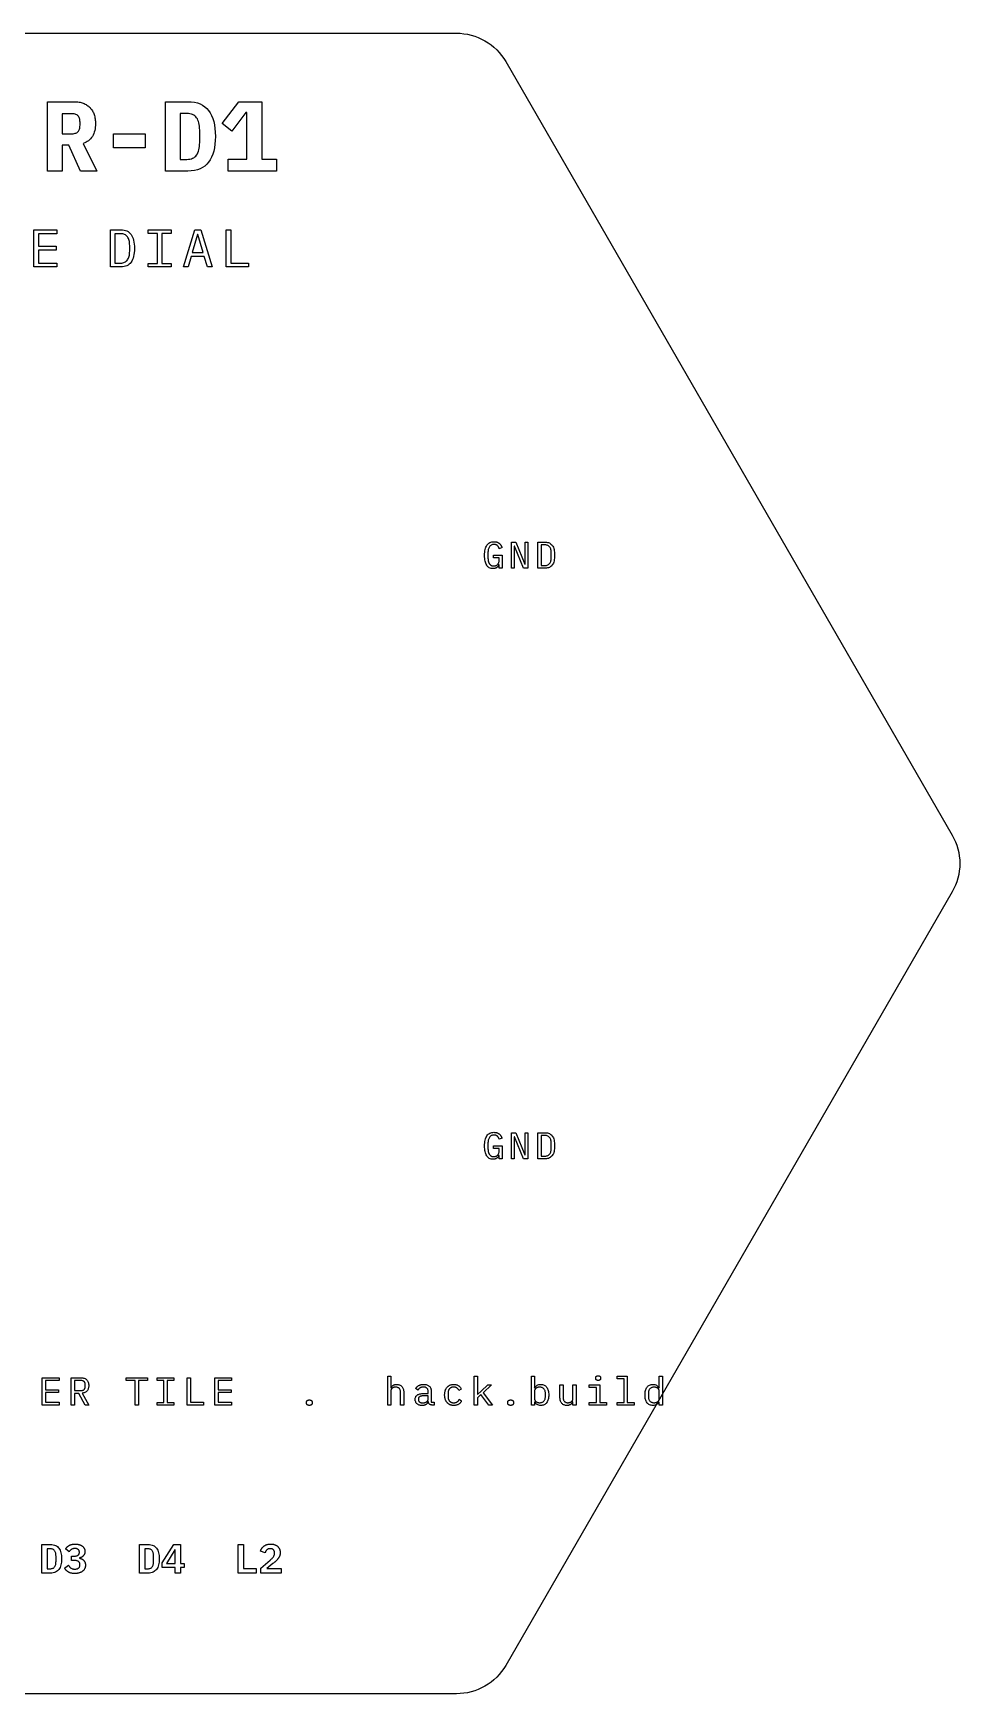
# Model space of a CAD drawing. Header units: metres. Extents: x 0 to 107, y 0 to 94.
# Drawn here: x 54.8 to 107, y 0 to 93.5 of the extents above; entities that cross this region are included whole.
import ezdxf

# ---------------------------------------------------------------- set-up
doc = ezdxf.new("R2010")
doc.units = ezdxf.units.M
doc.layers.add('ENGRAVE', color=7, linetype='Continuous')
doc.layers.add('OUTLINE', color=7, linetype='Continuous')

msp = doc.modelspace()

# ---------------------------------------------------------------- linework, layer by layer
at = {"layer": 'ENGRAVE'}
for points in [[(57.575, 89.608), (57.632, 89.587), (57.687, 89.564), (57.74, 89.539), (57.79, 89.512), (57.839, 89.482), (57.885, 89.449), (57.929, 89.415), (57.971, 89.378), (58.01, 89.338), (58.047, 89.297), (58.082, 89.253), (58.115, 89.207), (58.145, 89.159), (58.173, 89.109), (58.199, 89.057), (58.222, 89.003), (58.243, 88.946), (58.261, 88.888), (58.277, 88.828), (58.29, 88.766), (58.301, 88.703), (58.31, 88.637), (58.316, 88.57), (58.32, 88.501), (58.321, 88.431), (58.318, 88.329), (58.31, 88.231), (58.296, 88.137), (58.276, 88.046), (58.251, 87.959), (58.22, 87.876), (58.184, 87.796), (58.142, 87.72), (58.095, 87.649), (58.043, 87.584), (57.986, 87.526), (57.925, 87.473), (57.859, 87.428), (57.788, 87.388), (57.712, 87.355), (57.632, 87.328), (58.399, 85.765), (57.481, 85.765), (56.826, 87.216), (56.439, 87.216), (56.439, 85.765), (55.611, 85.765), (55.611, 89.674), (57.123, 89.674), (57.193, 89.673), (57.262, 89.669), (57.328, 89.662), (57.393, 89.652), (57.455, 89.64), (57.516, 89.625), (57.575, 89.608)], [(57.383, 88.042), (57.403, 88.082), (57.419, 88.126), (57.431, 88.174), (57.44, 88.227), (57.446, 88.285), (57.447, 88.347), (57.447, 88.515), (57.446, 88.577), (57.44, 88.635), (57.431, 88.688), (57.419, 88.736), (57.403, 88.78), (57.383, 88.819), (57.359, 88.854), (57.333, 88.885), (57.301, 88.911), (57.264, 88.934), (57.221, 88.953), (57.172, 88.969), (57.118, 88.981), (57.058, 88.99), (56.992, 88.995), (56.921, 88.997), (56.439, 88.997), (56.439, 87.865), (56.921, 87.865), (56.992, 87.867), (57.058, 87.872), (57.118, 87.881), (57.172, 87.893), (57.221, 87.909), (57.264, 87.928), (57.301, 87.951), (57.333, 87.977), (57.359, 88.008), (57.383, 88.042)], [(64.926, 88.73), (64.979, 88.556), (65.021, 88.367), (65.051, 88.165), (65.069, 87.949), (65.075, 87.72), (65.069, 87.49), (65.051, 87.274), (65.021, 87.072), (64.979, 86.884), (64.926, 86.71), (64.86, 86.549), (64.783, 86.402), (64.694, 86.269), (64.592, 86.151), (64.478, 86.049), (64.351, 85.962), (64.211, 85.891), (64.058, 85.836), (63.893, 85.797), (63.714, 85.773), (63.523, 85.765), (62.263, 85.765), (62.263, 89.674), (63.523, 89.674), (63.714, 89.666), (63.893, 89.643), (64.058, 89.603), (64.211, 89.548), (64.351, 89.477), (64.478, 89.391), (64.592, 89.288), (64.694, 89.17), (64.783, 89.037), (64.86, 88.891), (64.926, 88.73)], [(64.146, 86.962), (64.165, 87.053), (64.179, 87.151), (64.187, 87.256), (64.19, 87.367), (64.19, 88.078), (64.187, 88.188), (64.179, 88.292), (64.165, 88.388), (64.146, 88.479), (64.122, 88.562), (64.092, 88.639), (64.057, 88.709), (64.016, 88.773), (63.97, 88.829), (63.917, 88.878), (63.858, 88.919), (63.792, 88.953), (63.72, 88.98), (63.642, 88.998), (63.558, 89.01), (63.467, 89.013), (63.092, 89.013), (63.092, 86.426), (63.467, 86.426), (63.558, 86.43), (63.642, 86.441), (63.72, 86.46), (63.792, 86.486), (63.858, 86.52), (63.917, 86.562), (63.97, 86.611), (64.016, 86.667), (64.057, 86.731), (64.092, 86.801), (64.122, 86.878), (64.146, 86.962)], [(68.513, 85.765), (65.791, 85.765), (65.791, 86.443), (66.844, 86.443), (66.844, 89.064), (66.794, 89.064), (65.999, 88.022), (65.461, 88.442), (66.396, 89.674), (67.684, 89.674), (67.684, 86.443), (68.513, 86.443), (68.513, 85.765)], [(59.329, 87.871), (61.121, 87.871), (61.121, 87.076), (59.329, 87.076), (59.329, 87.871)], [(56.14, 80.365), (54.85, 80.365), (54.85, 82.459), (56.14, 82.459), (56.14, 82.24), (55.102, 82.24), (55.102, 81.535), (56.104, 81.535), (56.104, 81.316), (55.102, 81.316), (55.102, 80.584), (56.14, 80.584), (56.14, 80.365)], [(60.406, 82.047), (60.438, 81.962), (60.465, 81.868), (60.485, 81.766), (60.5, 81.656), (60.509, 81.538), (60.512, 81.412), (60.509, 81.287), (60.5, 81.169), (60.485, 81.059), (60.465, 80.957), (60.438, 80.863), (60.406, 80.777), (60.367, 80.699), (60.323, 80.629), (60.273, 80.567), (60.216, 80.514), (60.154, 80.468), (60.085, 80.431), (60.011, 80.402), (59.93, 80.382), (59.843, 80.369), (59.75, 80.365), (59.165, 80.365), (59.165, 82.459), (59.75, 82.459), (59.843, 82.455), (59.93, 82.443), (60.011, 82.422), (60.085, 82.393), (60.154, 82.356), (60.216, 82.311), (60.273, 82.257), (60.323, 82.195), (60.367, 82.125), (60.406, 82.047)], [(62.056, 80.566), (62.578, 80.566), (62.578, 80.365), (61.282, 80.365), (61.282, 80.566), (61.804, 80.566), (61.804, 82.258), (61.282, 82.258), (61.282, 82.459), (62.578, 82.459), (62.578, 82.258), (62.056, 82.258), (62.056, 80.566)], [(63.534, 80.365), (63.273, 80.365), (63.915, 82.459), (64.248, 82.459), (64.89, 80.365), (64.623, 80.365), (64.446, 80.962), (63.711, 80.962), (63.534, 80.365)], [(66.935, 80.365), (65.69, 80.365), (65.69, 82.459), (65.942, 82.459), (65.942, 80.584), (66.935, 80.584), (66.935, 80.365)], [(60.195, 80.909), (60.213, 80.968), (60.227, 81.032), (60.237, 81.1), (60.243, 81.173), (60.245, 81.25), (60.245, 81.574), (60.243, 81.652), (60.237, 81.724), (60.227, 81.793), (60.213, 81.856), (60.195, 81.916), (60.173, 81.97), (60.147, 82.021), (60.117, 82.066), (60.084, 82.107), (60.046, 82.142), (60.004, 82.172), (59.959, 82.197), (59.909, 82.216), (59.856, 82.229), (59.799, 82.238), (59.738, 82.24), (59.417, 82.24), (59.417, 80.584), (59.738, 80.584), (59.799, 80.587), (59.856, 80.595), (59.909, 80.609), (59.959, 80.628), (60.004, 80.652), (60.046, 80.682), (60.084, 80.718), (60.117, 80.758), (60.147, 80.804), (60.173, 80.854), (60.195, 80.909)], [(64.386, 81.181), (64.092, 82.192), (64.065, 82.192), (63.771, 81.181), (64.386, 81.181)], [(81.008, 63.521), (81.001, 63.511), (80.995, 63.502), (80.988, 63.492), (80.981, 63.483), (80.973, 63.474), (80.965, 63.465), (80.956, 63.457), (80.947, 63.449), (80.937, 63.441), (80.927, 63.434), (80.917, 63.427), (80.906, 63.42), (80.895, 63.414), (80.883, 63.408), (80.87, 63.402), (80.857, 63.397), (80.844, 63.392), (80.83, 63.387), (80.815, 63.383), (80.8, 63.38), (80.784, 63.378), (80.767, 63.376), (80.75, 63.374), (80.732, 63.373), (80.714, 63.373), (80.656, 63.376), (80.602, 63.385), (80.551, 63.4), (80.505, 63.421), (80.462, 63.448), (80.424, 63.482), (80.389, 63.521), (80.358, 63.566), (80.33, 63.617), (80.307, 63.673), (80.287, 63.735), (80.27, 63.801), (80.258, 63.873), (80.248, 63.95), (80.243, 64.033), (80.241, 64.12), (80.243, 64.212), (80.249, 64.298), (80.259, 64.378), (80.273, 64.453), (80.291, 64.522), (80.313, 64.585), (80.339, 64.642), (80.369, 64.694), (80.404, 64.74), (80.442, 64.779), (80.485, 64.813), (80.532, 64.84), (80.584, 64.862), (80.639, 64.877), (80.7, 64.886), (80.764, 64.889), (80.789, 64.889), (80.814, 64.887), (80.837, 64.885), (80.86, 64.882), (80.882, 64.878), (80.903, 64.874), (80.923, 64.868), (80.943, 64.862), (80.961, 64.855), (80.979, 64.847), (80.996, 64.839), (81.013, 64.83), (81.029, 64.82), (81.044, 64.81), (81.058, 64.8), (81.072, 64.788), (81.085, 64.777), (81.097, 64.764), (81.109, 64.752), (81.121, 64.739), (81.132, 64.726), (81.142, 64.712), (81.152, 64.699), (81.161, 64.684), (81.17, 64.67), (81.178, 64.655), (81.186, 64.641), (81.194, 64.626), (81.201, 64.612), (81.207, 64.597), (81.214, 64.582), (81.22, 64.568), (81.069, 64.498), (81.064, 64.51), (81.059, 64.522), (81.054, 64.534), (81.048, 64.545), (81.043, 64.557), (81.037, 64.568), (81.032, 64.579), (81.026, 64.59), (81.019, 64.6), (81.013, 64.611), (81.006, 64.621), (80.999, 64.63), (80.991, 64.64), (80.983, 64.648), (80.975, 64.657), (80.967, 64.665), (80.958, 64.673), (80.949, 64.681), (80.939, 64.688), (80.929, 64.695), (80.918, 64.701), (80.907, 64.707), (80.896, 64.712), (80.884, 64.717), (80.871, 64.721), (80.859, 64.725), (80.845, 64.728), (80.831, 64.731), (80.817, 64.733), (80.802, 64.735), (80.786, 64.735), (80.77, 64.736), (80.728, 64.734), (80.688, 64.727), (80.651, 64.717), (80.617, 64.703), (80.586, 64.684), (80.558, 64.661), (80.533, 64.634), (80.511, 64.603), (80.492, 64.569), (80.475, 64.532), (80.461, 64.492), (80.449, 64.449), (80.44, 64.404), (80.433, 64.355), (80.429, 64.304), (80.428, 64.251), (80.428, 64.024), (80.428, 63.996), (80.429, 63.969), (80.43, 63.943), (80.432, 63.918), (80.435, 63.893), (80.438, 63.868), (80.441, 63.844), (80.445, 63.821), (80.449, 63.799), (80.455, 63.777), (80.461, 63.756), (80.467, 63.736), (80.475, 63.716), (80.483, 63.698), (80.491, 63.68), (80.501, 63.663), (80.511, 63.646), (80.521, 63.631), (80.533, 63.617), (80.545, 63.603), (80.558, 63.591), (80.572, 63.579), (80.586, 63.568), (80.601, 63.559), (80.617, 63.55), (80.634, 63.543), (80.652, 63.536), (80.67, 63.531), (80.69, 63.527), (80.71, 63.524), (80.731, 63.523), (80.754, 63.522), (80.788, 63.523), (80.821, 63.527), (80.852, 63.534), (80.881, 63.543), (80.908, 63.556), (80.932, 63.57), (80.955, 63.588), (80.976, 63.608), (80.995, 63.63), (81.011, 63.654), (81.025, 63.68), (81.036, 63.707), (81.045, 63.735), (81.051, 63.766), (81.055, 63.797), (81.056, 63.831), (81.056, 63.982), (80.747, 63.982), (80.747, 64.123), (81.22, 64.123), (81.22, 63.398), (81.056, 63.398), (81.056, 63.593), (81.046, 63.593), (81.041, 63.583), (81.036, 63.572), (81.03, 63.562), (81.025, 63.552), (81.019, 63.542), (81.014, 63.532), (81.008, 63.521)], [(82.516, 64.864), (82.676, 64.864), (82.676, 63.398), (82.426, 63.398), (81.926, 64.633), (81.911, 64.633), (81.911, 63.398), (81.752, 63.398), (81.752, 64.864), (82.002, 64.864), (82.501, 63.629), (82.516, 63.629), (82.516, 64.864)], [(84.085, 64.63), (84.112, 64.576), (84.134, 64.515), (84.153, 64.45), (84.167, 64.378), (84.178, 64.301), (84.184, 64.219), (84.186, 64.131), (84.184, 64.043), (84.178, 63.96), (84.167, 63.884), (84.153, 63.812), (84.134, 63.747), (84.112, 63.686), (84.085, 63.632), (84.054, 63.583), (84.019, 63.54), (83.979, 63.502), (83.935, 63.47), (83.887, 63.444), (83.835, 63.424), (83.778, 63.41), (83.718, 63.401), (83.653, 63.398), (83.243, 63.398), (83.243, 64.864), (83.653, 64.864), (83.718, 64.861), (83.778, 64.852), (83.835, 64.838), (83.887, 64.818), (83.935, 64.792), (83.979, 64.76), (84.019, 64.722), (84.054, 64.679), (84.085, 64.63)], [(83.949, 63.74), (83.964, 63.779), (83.977, 63.82), (83.987, 63.865), (83.994, 63.913), (83.998, 63.963), (83.999, 64.018), (83.999, 64.244), (83.998, 64.298), (83.994, 64.349), (83.987, 64.397), (83.977, 64.442), (83.964, 64.483), (83.949, 64.522), (83.931, 64.557), (83.91, 64.589), (83.886, 64.617), (83.86, 64.642), (83.831, 64.663), (83.799, 64.68), (83.764, 64.693), (83.727, 64.703), (83.687, 64.709), (83.644, 64.711), (83.42, 64.711), (83.42, 63.551), (83.644, 63.551), (83.687, 63.553), (83.727, 63.559), (83.764, 63.568), (83.799, 63.582), (83.831, 63.599), (83.86, 63.62), (83.886, 63.645), (83.91, 63.673), (83.931, 63.705), (83.949, 63.74)], [(81.014, 30.266), (81.008, 30.256), (81.001, 30.246), (80.995, 30.236), (80.988, 30.227), (80.981, 30.217), (80.973, 30.209), (80.965, 30.2), (80.956, 30.192), (80.947, 30.183), (80.937, 30.176), (80.927, 30.168), (80.917, 30.161), (80.906, 30.155), (80.895, 30.148), (80.883, 30.142), (80.87, 30.137), (80.857, 30.131), (80.844, 30.126), (80.83, 30.122), (80.815, 30.118), (80.8, 30.115), (80.784, 30.112), (80.767, 30.11), (80.75, 30.109), (80.732, 30.108), (80.714, 30.107), (80.656, 30.111), (80.602, 30.12), (80.551, 30.135), (80.505, 30.156), (80.462, 30.183), (80.424, 30.216), (80.389, 30.255), (80.358, 30.301), (80.33, 30.352), (80.307, 30.408), (80.287, 30.469), (80.27, 30.536), (80.258, 30.608), (80.248, 30.685), (80.243, 30.767), (80.241, 30.855), (80.243, 30.947), (80.249, 31.033), (80.259, 31.113), (80.273, 31.187), (80.291, 31.256), (80.313, 31.319), (80.339, 31.377), (80.369, 31.428), (80.404, 31.474), (80.442, 31.514), (80.485, 31.547), (80.532, 31.575), (80.584, 31.596), (80.639, 31.611), (80.7, 31.621), (80.764, 31.624), (80.789, 31.623), (80.814, 31.622), (80.837, 31.62), (80.86, 31.617), (80.882, 31.613), (80.903, 31.608), (80.923, 31.603), (80.943, 31.596), (80.961, 31.589), (80.979, 31.582), (80.996, 31.573), (81.013, 31.564), (81.029, 31.555), (81.044, 31.545), (81.058, 31.534), (81.072, 31.523), (81.085, 31.511), (81.097, 31.499), (81.109, 31.487), (81.121, 31.474), (81.132, 31.461), (81.142, 31.447), (81.152, 31.433), (81.161, 31.419), (81.17, 31.404), (81.178, 31.39), (81.186, 31.375), (81.194, 31.361), (81.201, 31.346), (81.207, 31.332), (81.214, 31.317), (81.22, 31.302), (81.069, 31.233), (81.064, 31.245), (81.059, 31.257), (81.054, 31.269), (81.048, 31.28), (81.043, 31.291), (81.037, 31.303), (81.032, 31.314), (81.026, 31.324), (81.019, 31.335), (81.013, 31.345), (81.006, 31.355), (80.999, 31.365), (80.991, 31.374), (80.983, 31.383), (80.975, 31.392), (80.967, 31.4), (80.958, 31.408), (80.949, 31.415), (80.939, 31.423), (80.929, 31.429), (80.918, 31.435), (80.907, 31.441), (80.896, 31.447), (80.884, 31.451), (80.871, 31.456), (80.859, 31.46), (80.845, 31.463), (80.831, 31.466), (80.817, 31.468), (80.802, 31.469), (80.786, 31.47), (80.77, 31.47), (80.728, 31.468), (80.688, 31.462), (80.651, 31.452), (80.617, 31.437), (80.586, 31.419), (80.558, 31.396), (80.533, 31.369), (80.511, 31.338), (80.492, 31.304), (80.475, 31.266), (80.461, 31.226), (80.449, 31.184), (80.44, 31.138), (80.433, 31.09), (80.429, 31.039), (80.428, 30.985), (80.428, 30.758), (80.428, 30.731), (80.429, 30.704), (80.43, 30.678), (80.432, 30.652), (80.435, 30.627), (80.438, 30.603), (80.441, 30.579), (80.445, 30.556), (80.449, 30.533), (80.455, 30.512), (80.461, 30.491), (80.467, 30.471), (80.475, 30.451), (80.483, 30.432), (80.491, 30.414), (80.501, 30.397), (80.511, 30.381), (80.521, 30.366), (80.533, 30.351), (80.545, 30.338), (80.558, 30.325), (80.572, 30.314), (80.586, 30.303), (80.601, 30.293), (80.617, 30.285), (80.634, 30.277), (80.652, 30.271), (80.67, 30.266), (80.69, 30.262), (80.71, 30.259), (80.731, 30.257), (80.754, 30.257), (80.788, 30.258), (80.821, 30.262), (80.852, 30.269), (80.881, 30.278), (80.908, 30.29), (80.932, 30.305), (80.955, 30.323), (80.976, 30.343), (80.995, 30.365), (81.011, 30.389), (81.025, 30.414), (81.036, 30.441), (81.045, 30.47), (81.051, 30.5), (81.055, 30.532), (81.056, 30.565), (81.056, 30.716), (80.747, 30.716), (80.747, 30.857), (81.22, 30.857), (81.22, 30.133), (81.056, 30.133), (81.056, 30.328), (81.046, 30.328), (81.041, 30.318), (81.036, 30.307), (81.03, 30.297), (81.025, 30.287), (81.019, 30.276), (81.014, 30.266)], [(82.516, 31.598), (82.676, 31.598), (82.676, 30.133), (82.426, 30.133), (81.926, 31.367), (81.911, 31.367), (81.911, 30.133), (81.752, 30.133), (81.752, 31.598), (82.002, 31.598), (82.501, 30.364), (82.516, 30.364), (82.516, 31.598)], [(84.085, 31.365), (84.112, 31.31), (84.134, 31.25), (84.153, 31.184), (84.167, 31.113), (84.178, 31.036), (84.184, 30.954), (84.186, 30.866), (84.184, 30.778), (84.178, 30.695), (84.167, 30.618), (84.153, 30.547), (84.134, 30.481), (84.112, 30.421), (84.085, 30.366), (84.054, 30.317), (84.019, 30.274), (83.979, 30.237), (83.935, 30.205), (83.887, 30.179), (83.835, 30.159), (83.778, 30.144), (83.718, 30.136), (83.653, 30.133), (83.243, 30.133), (83.243, 31.598), (83.653, 31.598), (83.718, 31.596), (83.778, 31.587), (83.835, 31.572), (83.887, 31.552), (83.935, 31.526), (83.979, 31.495), (84.019, 31.457), (84.054, 31.414), (84.085, 31.365)], [(83.949, 30.475), (83.964, 30.513), (83.977, 30.555), (83.987, 30.599), (83.994, 30.647), (83.998, 30.698), (83.999, 30.752), (83.999, 30.979), (83.998, 31.033), (83.994, 31.084), (83.987, 31.132), (83.977, 31.176), (83.964, 31.218), (83.949, 31.256), (83.931, 31.291), (83.91, 31.323), (83.886, 31.352), (83.86, 31.377), (83.831, 31.398), (83.799, 31.415), (83.764, 31.428), (83.727, 31.438), (83.687, 31.443), (83.644, 31.445), (83.42, 31.445), (83.42, 30.286), (83.644, 30.286), (83.687, 30.288), (83.727, 30.294), (83.764, 30.303), (83.799, 30.316), (83.831, 30.334), (83.86, 30.354), (83.886, 30.379), (83.91, 30.408), (83.931, 30.44), (83.949, 30.475)], [(55.323, 17.801), (56.269, 17.801), (56.269, 17.64), (55.508, 17.64), (55.508, 17.123), (56.243, 17.123), (56.243, 16.963), (55.508, 16.963), (55.508, 16.426), (56.269, 16.426), (56.269, 16.265), (55.323, 16.265), (55.323, 17.801)], [(57.876, 17.62), (57.896, 17.584), (57.912, 17.545), (57.924, 17.503), (57.933, 17.457), (57.938, 17.41), (57.94, 17.359), (57.938, 17.313), (57.934, 17.27), (57.926, 17.229), (57.915, 17.19), (57.902, 17.154), (57.885, 17.12), (57.865, 17.089), (57.843, 17.06), (57.817, 17.033), (57.789, 17.009), (57.758, 16.989), (57.724, 16.971), (57.687, 16.956), (57.648, 16.944), (57.606, 16.936), (57.561, 16.93), (57.953, 16.265), (57.746, 16.265), (57.372, 16.921), (57.128, 16.921), (57.128, 16.265), (56.943, 16.265), (56.943, 17.801), (57.502, 17.801), (57.554, 17.799), (57.602, 17.794), (57.648, 17.785), (57.69, 17.772), (57.729, 17.755), (57.765, 17.735), (57.798, 17.712), (57.827, 17.684), (57.854, 17.654), (57.876, 17.62)], [(60.04, 17.64), (60.04, 17.801), (61.25, 17.801), (61.25, 17.64), (60.737, 17.64), (60.737, 16.265), (60.553, 16.265), (60.553, 17.64), (60.04, 17.64)], [(61.79, 16.265), (61.79, 16.413), (62.173, 16.413), (62.173, 17.654), (61.79, 17.654), (61.79, 17.801), (62.74, 17.801), (62.74, 17.654), (62.357, 17.654), (62.357, 16.413), (62.74, 16.413), (62.74, 16.265), (61.79, 16.265)], [(63.489, 16.265), (63.489, 17.801), (63.674, 17.801), (63.674, 16.426), (64.402, 16.426), (64.402, 16.265), (63.489, 16.265)], [(65.043, 17.801), (65.989, 17.801), (65.989, 17.64), (65.228, 17.64), (65.228, 17.123), (65.963, 17.123), (65.963, 16.963), (65.228, 16.963), (65.228, 16.426), (65.989, 16.426), (65.989, 16.265), (65.043, 16.265), (65.043, 17.801)], [(75.016, 17.306), (75.023, 17.315), (75.031, 17.324), (75.039, 17.332), (75.047, 17.34), (75.056, 17.348), (75.065, 17.356), (75.074, 17.363), (75.084, 17.37), (75.094, 17.377), (75.105, 17.383), (75.116, 17.389), (75.128, 17.395), (75.14, 17.4), (75.153, 17.405), (75.166, 17.409), (75.179, 17.413), (75.193, 17.417), (75.208, 17.42), (75.223, 17.423), (75.238, 17.424), (75.255, 17.426), (75.271, 17.427), (75.289, 17.427), (75.332, 17.425), (75.373, 17.42), (75.413, 17.411), (75.449, 17.399), (75.484, 17.383), (75.516, 17.363), (75.547, 17.34), (75.575, 17.314), (75.6, 17.284), (75.622, 17.251), (75.64, 17.216), (75.656, 17.177), (75.667, 17.136), (75.676, 17.091), (75.681, 17.044), (75.683, 16.994), (75.683, 16.265), (75.507, 16.265), (75.507, 16.963), (75.505, 17.001), (75.502, 17.036), (75.497, 17.069), (75.49, 17.099), (75.48, 17.127), (75.468, 17.152), (75.454, 17.175), (75.438, 17.195), (75.42, 17.213), (75.4, 17.228), (75.378, 17.241), (75.354, 17.252), (75.328, 17.26), (75.3, 17.266), (75.27, 17.27), (75.238, 17.271), (75.225, 17.271), (75.212, 17.27), (75.199, 17.269), (75.186, 17.267), (75.173, 17.266), (75.16, 17.263), (75.147, 17.261), (75.135, 17.258), (75.122, 17.254), (75.11, 17.25), (75.098, 17.246), (75.087, 17.241), (75.076, 17.236), (75.065, 17.23), (75.055, 17.224), (75.045, 17.218), (75.035, 17.211), (75.026, 17.204), (75.017, 17.196), (75.009, 17.188), (75.001, 17.179), (74.994, 17.17), (74.987, 17.16), (74.981, 17.15), (74.975, 17.139), (74.97, 17.128), (74.966, 17.117), (74.963, 17.105), (74.96, 17.092), (74.958, 17.08), (74.957, 17.067), (74.957, 17.053), (74.957, 16.265), (74.781, 16.265), (74.781, 17.893), (74.957, 17.893), (74.957, 17.216), (74.965, 17.216), (74.97, 17.226), (74.975, 17.236), (74.98, 17.247), (74.985, 17.257), (74.991, 17.267), (74.997, 17.277), (75.003, 17.286), (75.009, 17.296), (75.016, 17.306)], [(79.832, 16.677), (79.832, 16.265), (79.656, 16.265), (79.656, 17.893), (79.832, 17.893), (79.832, 16.866), (79.841, 16.866), (80.039, 17.053), (80.417, 17.401), (80.633, 17.401), (80.162, 16.956), (80.688, 16.265), (80.47, 16.265), (80.028, 16.855), (79.832, 16.677)], [(83.507, 17.417), (83.552, 17.405), (83.595, 17.388), (83.634, 17.366), (83.671, 17.339), (83.704, 17.307), (83.735, 17.271), (83.763, 17.23), (83.787, 17.185), (83.807, 17.136), (83.824, 17.083), (83.836, 17.027), (83.846, 16.966), (83.851, 16.901), (83.853, 16.833), (83.851, 16.765), (83.846, 16.7), (83.836, 16.639), (83.824, 16.583), (83.807, 16.53), (83.787, 16.481), (83.763, 16.436), (83.735, 16.395), (83.704, 16.359), (83.671, 16.327), (83.634, 16.3), (83.595, 16.278), (83.552, 16.261), (83.507, 16.249), (83.459, 16.241), (83.409, 16.239), (83.351, 16.242), (83.297, 16.252), (83.247, 16.269), (83.201, 16.292), (83.16, 16.321), (83.122, 16.358), (83.088, 16.401), (83.059, 16.45), (83.05, 16.45), (83.05, 16.265), (82.874, 16.265), (82.874, 17.893), (83.05, 17.893), (83.05, 17.216), (83.059, 17.216), (83.088, 17.265), (83.122, 17.308), (83.16, 17.344), (83.201, 17.374), (83.247, 17.397), (83.297, 17.414), (83.351, 17.424), (83.409, 17.427), (83.459, 17.425), (83.507, 17.417)], [(86.504, 17.719), (86.501, 17.73), (86.499, 17.74), (86.497, 17.752), (86.497, 17.764), (86.497, 17.799), (86.497, 17.811), (86.499, 17.822), (86.501, 17.833), (86.504, 17.843), (86.509, 17.853), (86.514, 17.862), (86.52, 17.871), (86.528, 17.879), (86.536, 17.887), (86.546, 17.893), (86.557, 17.899), (86.57, 17.903), (86.584, 17.906), (86.6, 17.909), (86.617, 17.91), (86.635, 17.911), (86.654, 17.91), (86.671, 17.909), (86.687, 17.906), (86.701, 17.903), (86.714, 17.899), (86.725, 17.893), (86.735, 17.887), (86.743, 17.879), (86.75, 17.871), (86.757, 17.862), (86.762, 17.853), (86.766, 17.843), (86.77, 17.833), (86.772, 17.822), (86.773, 17.811), (86.774, 17.799), (86.774, 17.764), (86.773, 17.752), (86.772, 17.74), (86.77, 17.73), (86.766, 17.719), (86.762, 17.71), (86.757, 17.7), (86.75, 17.692), (86.743, 17.683), (86.735, 17.676), (86.725, 17.669), (86.714, 17.664), (86.701, 17.659), (86.687, 17.656), (86.671, 17.653), (86.654, 17.652), (86.635, 17.651), (86.617, 17.652), (86.6, 17.653), (86.584, 17.656), (86.57, 17.659), (86.557, 17.664), (86.546, 17.669), (86.536, 17.676), (86.528, 17.683), (86.52, 17.692), (86.514, 17.7), (86.509, 17.71), (86.504, 17.719)], [(87.701, 17.744), (87.701, 17.893), (88.273, 17.893), (88.273, 16.415), (88.669, 16.415), (88.669, 16.265), (87.701, 16.265), (87.701, 16.415), (88.097, 16.415), (88.097, 17.744), (87.701, 17.744)], [(89.577, 16.261), (89.535, 16.278), (89.496, 16.3), (89.459, 16.327), (89.426, 16.359), (89.395, 16.395), (89.367, 16.436), (89.343, 16.481), (89.323, 16.53), (89.306, 16.583), (89.294, 16.639), (89.284, 16.7), (89.279, 16.765), (89.277, 16.833), (89.279, 16.901), (89.284, 16.966), (89.294, 17.027), (89.306, 17.083), (89.323, 17.136), (89.343, 17.185), (89.367, 17.23), (89.395, 17.271), (89.426, 17.307), (89.459, 17.339), (89.496, 17.366), (89.535, 17.388), (89.577, 17.405), (89.623, 17.417), (89.671, 17.425), (89.721, 17.427), (89.779, 17.424), (89.833, 17.414), (89.883, 17.397), (89.929, 17.374), (89.97, 17.344), (90.008, 17.308), (90.042, 17.265), (90.071, 17.216), (90.08, 17.216), (90.08, 17.893), (90.256, 17.893), (90.256, 16.265), (90.08, 16.265), (90.08, 16.45), (90.071, 16.45), (90.042, 16.401), (90.008, 16.358), (89.97, 16.321), (89.929, 16.292), (89.883, 16.269), (89.833, 16.252), (89.779, 16.242), (89.721, 16.239), (89.671, 16.241), (89.623, 16.249), (89.577, 16.261)], [(57.735, 17.228), (57.74, 17.251), (57.743, 17.275), (57.744, 17.302), (57.744, 17.416), (57.743, 17.442), (57.74, 17.467), (57.735, 17.49), (57.728, 17.511), (57.718, 17.531), (57.707, 17.55), (57.694, 17.567), (57.679, 17.582), (57.662, 17.596), (57.643, 17.608), (57.623, 17.618), (57.601, 17.626), (57.578, 17.632), (57.552, 17.637), (57.526, 17.639), (57.497, 17.64), (57.128, 17.64), (57.128, 17.077), (57.497, 17.077), (57.526, 17.078), (57.552, 17.081), (57.578, 17.085), (57.601, 17.092), (57.623, 17.1), (57.643, 17.11), (57.662, 17.122), (57.679, 17.135), (57.694, 17.151), (57.707, 17.168), (57.718, 17.186), (57.728, 17.206), (57.735, 17.228)], [(77.091, 16.378), (77.084, 16.394), (77.079, 16.412), (77.075, 16.431), (77.072, 16.45), (77.061, 16.45), (77.051, 16.426), (77.039, 16.403), (77.026, 16.382), (77.012, 16.362), (76.996, 16.343), (76.979, 16.326), (76.961, 16.31), (76.941, 16.295), (76.919, 16.282), (76.896, 16.271), (76.871, 16.261), (76.844, 16.253), (76.816, 16.247), (76.785, 16.242), (76.753, 16.24), (76.72, 16.239), (76.676, 16.24), (76.635, 16.245), (76.596, 16.252), (76.56, 16.262), (76.525, 16.275), (76.493, 16.291), (76.463, 16.31), (76.436, 16.331), (76.411, 16.356), (76.39, 16.382), (76.371, 16.41), (76.357, 16.441), (76.345, 16.474), (76.337, 16.508), (76.332, 16.545), (76.33, 16.584), (76.332, 16.623), (76.337, 16.659), (76.346, 16.693), (76.359, 16.725), (76.375, 16.754), (76.395, 16.781), (76.419, 16.806), (76.446, 16.829), (76.477, 16.849), (76.512, 16.866), (76.552, 16.881), (76.597, 16.893), (76.645, 16.902), (76.699, 16.909), (76.756, 16.913), (76.819, 16.914), (77.061, 16.914), (77.061, 17.027), (77.059, 17.057), (77.056, 17.085), (77.051, 17.112), (77.043, 17.136), (77.033, 17.159), (77.021, 17.179), (77.007, 17.198), (76.99, 17.215), (76.972, 17.229), (76.951, 17.242), (76.929, 17.253), (76.905, 17.262), (76.879, 17.269), (76.851, 17.273), (76.821, 17.276), (76.79, 17.277), (76.762, 17.277), (76.735, 17.275), (76.71, 17.271), (76.686, 17.266), (76.663, 17.26), (76.642, 17.252), (76.622, 17.243), (76.603, 17.232), (76.585, 17.22), (76.568, 17.208), (76.553, 17.194), (76.538, 17.179), (76.523, 17.163), (76.51, 17.147), (76.498, 17.129), (76.486, 17.11), (76.368, 17.198), (76.373, 17.209), (76.38, 17.22), (76.386, 17.231), (76.393, 17.242), (76.401, 17.252), (76.409, 17.263), (76.418, 17.273), (76.427, 17.284), (76.437, 17.294), (76.447, 17.304), (76.457, 17.314), (76.469, 17.323), (76.481, 17.332), (76.493, 17.341), (76.506, 17.35), (76.519, 17.358), (76.533, 17.365), (76.548, 17.373), (76.563, 17.38), (76.578, 17.386), (76.594, 17.392), (76.611, 17.398), (76.627, 17.403), (76.645, 17.408), (76.663, 17.413), (76.681, 17.416), (76.7, 17.42), (76.719, 17.422), (76.739, 17.424), (76.759, 17.426), (76.78, 17.427), (76.801, 17.427), (76.85, 17.425), (76.896, 17.421), (76.94, 17.413), (76.981, 17.402), (77.019, 17.387), (77.055, 17.37), (77.088, 17.349), (77.119, 17.326), (77.146, 17.299), (77.17, 17.27), (77.191, 17.239), (77.207, 17.205), (77.22, 17.168), (77.229, 17.129), (77.235, 17.088), (77.237, 17.044), (77.237, 16.419), (77.395, 16.419), (77.395, 16.265), (77.274, 16.265), (77.249, 16.266), (77.226, 16.269), (77.205, 16.273), (77.185, 16.279), (77.168, 16.286), (77.152, 16.295), (77.138, 16.306), (77.127, 16.318), (77.116, 16.332), (77.107, 16.346), (77.098, 16.361), (77.091, 16.378)], [(78.218, 16.319), (78.197, 16.333), (78.178, 16.349), (78.159, 16.365), (78.141, 16.383), (78.124, 16.402), (78.108, 16.422), (78.093, 16.442), (78.079, 16.464), (78.066, 16.487), (78.054, 16.511), (78.043, 16.536), (78.033, 16.562), (78.024, 16.589), (78.016, 16.617), (78.009, 16.645), (78.003, 16.675), (77.998, 16.705), (77.995, 16.736), (77.992, 16.767), (77.99, 16.8), (77.99, 16.833), (77.99, 16.866), (77.992, 16.899), (77.995, 16.93), (77.999, 16.961), (78.004, 16.991), (78.01, 17.021), (78.017, 17.049), (78.025, 17.077), (78.034, 17.104), (78.044, 17.13), (78.056, 17.155), (78.068, 17.179), (78.081, 17.202), (78.095, 17.224), (78.11, 17.245), (78.126, 17.265), (78.143, 17.284), (78.161, 17.302), (78.18, 17.319), (78.199, 17.334), (78.22, 17.349), (78.241, 17.362), (78.264, 17.374), (78.287, 17.385), (78.311, 17.395), (78.336, 17.403), (78.361, 17.411), (78.388, 17.417), (78.415, 17.421), (78.444, 17.424), (78.473, 17.426), (78.502, 17.427), (78.543, 17.426), (78.581, 17.422), (78.617, 17.417), (78.652, 17.409), (78.685, 17.399), (78.715, 17.386), (78.744, 17.371), (78.771, 17.354), (78.796, 17.336), (78.819, 17.315), (78.841, 17.294), (78.86, 17.271), (78.879, 17.246), (78.895, 17.221), (78.91, 17.194), (78.923, 17.165), (78.782, 17.09), (78.773, 17.112), (78.764, 17.132), (78.753, 17.151), (78.741, 17.168), (78.727, 17.185), (78.713, 17.2), (78.697, 17.214), (78.679, 17.227), (78.661, 17.238), (78.642, 17.248), (78.621, 17.256), (78.599, 17.263), (78.577, 17.268), (78.553, 17.272), (78.528, 17.274), (78.502, 17.275), (78.483, 17.275), (78.465, 17.274), (78.447, 17.272), (78.429, 17.269), (78.413, 17.265), (78.396, 17.261), (78.38, 17.256), (78.365, 17.25), (78.35, 17.243), (78.336, 17.236), (78.322, 17.228), (78.309, 17.219), (78.297, 17.21), (78.285, 17.2), (78.273, 17.19), (78.263, 17.178), (78.252, 17.167), (78.243, 17.154), (78.234, 17.141), (78.226, 17.128), (78.218, 17.114), (78.212, 17.099), (78.205, 17.084), (78.2, 17.068), (78.195, 17.052), (78.191, 17.036), (78.187, 17.019), (78.184, 17.002), (78.182, 16.984), (78.18, 16.966), (78.179, 16.948), (78.179, 16.93), (78.179, 16.736), (78.179, 16.718), (78.18, 16.699), (78.182, 16.682), (78.184, 16.664), (78.187, 16.647), (78.191, 16.63), (78.195, 16.614), (78.2, 16.598), (78.205, 16.582), (78.212, 16.567), (78.218, 16.552), (78.226, 16.538), (78.234, 16.525), (78.243, 16.512), (78.252, 16.499), (78.263, 16.488), (78.273, 16.476), (78.285, 16.466), (78.297, 16.456), (78.309, 16.447), (78.323, 16.438), (78.336, 16.43), (78.351, 16.423), (78.366, 16.416), (78.382, 16.41), (78.398, 16.405), (78.415, 16.401), (78.432, 16.397), (78.45, 16.394), (78.468, 16.392), (78.487, 16.391), (78.507, 16.391), (78.535, 16.392), (78.561, 16.394), (78.587, 16.398), (78.611, 16.404), (78.634, 16.411), (78.656, 16.42), (78.677, 16.431), (78.696, 16.444), (78.714, 16.457), (78.731, 16.472), (78.748, 16.489), (78.763, 16.506), (78.777, 16.525), (78.791, 16.545), (78.803, 16.566), (78.815, 16.589), (78.94, 16.503), (78.927, 16.475), (78.911, 16.448), (78.894, 16.423), (78.876, 16.398), (78.855, 16.375), (78.833, 16.354), (78.809, 16.333), (78.783, 16.314), (78.755, 16.296), (78.725, 16.281), (78.694, 16.268), (78.66, 16.258), (78.624, 16.249), (78.586, 16.244), (78.546, 16.24), (78.505, 16.239), (78.474, 16.24), (78.445, 16.242), (78.416, 16.245), (78.388, 16.25), (78.361, 16.256), (78.335, 16.263), (78.31, 16.272), (78.286, 16.282), (78.262, 16.293), (78.24, 16.305), (78.218, 16.319)], [(83.652, 16.629), (83.658, 16.663), (83.662, 16.699), (83.664, 16.736), (83.664, 16.93), (83.662, 16.967), (83.658, 17.003), (83.652, 17.037), (83.643, 17.069), (83.631, 17.099), (83.616, 17.127), (83.599, 17.153), (83.579, 17.177), (83.557, 17.199), (83.532, 17.218), (83.506, 17.234), (83.477, 17.247), (83.446, 17.258), (83.413, 17.265), (83.378, 17.269), (83.34, 17.271), (83.326, 17.271), (83.311, 17.27), (83.297, 17.269), (83.283, 17.267), (83.269, 17.265), (83.255, 17.262), (83.241, 17.259), (83.228, 17.255), (83.215, 17.251), (83.203, 17.247), (83.19, 17.242), (83.179, 17.236), (83.167, 17.231), (83.156, 17.224), (83.146, 17.217), (83.136, 17.21), (83.126, 17.203), (83.117, 17.195), (83.108, 17.186), (83.1, 17.177), (83.093, 17.168), (83.086, 17.158), (83.079, 17.148), (83.073, 17.138), (83.068, 17.127), (83.063, 17.115), (83.059, 17.103), (83.056, 17.091), (83.053, 17.078), (83.051, 17.065), (83.05, 17.052), (83.05, 17.038), (83.05, 16.628), (83.05, 16.614), (83.051, 16.601), (83.053, 16.587), (83.056, 16.575), (83.059, 16.562), (83.063, 16.551), (83.068, 16.539), (83.073, 16.528), (83.079, 16.518), (83.086, 16.508), (83.093, 16.498), (83.1, 16.489), (83.108, 16.48), (83.117, 16.471), (83.126, 16.463), (83.136, 16.456), (83.146, 16.448), (83.156, 16.442), (83.167, 16.435), (83.179, 16.43), (83.19, 16.424), (83.203, 16.419), (83.215, 16.415), (83.228, 16.411), (83.241, 16.407), (83.255, 16.404), (83.269, 16.401), (83.283, 16.399), (83.297, 16.397), (83.311, 16.396), (83.326, 16.395), (83.34, 16.395), (83.378, 16.397), (83.413, 16.401), (83.446, 16.408), (83.477, 16.419), (83.506, 16.432), (83.532, 16.448), (83.557, 16.467), (83.579, 16.489), (83.599, 16.513), (83.616, 16.539), (83.631, 16.567), (83.643, 16.597), (83.652, 16.629)], [(85.139, 16.342), (85.131, 16.334), (85.123, 16.326), (85.114, 16.318), (85.105, 16.31), (85.096, 16.303), (85.086, 16.296), (85.076, 16.289), (85.065, 16.283), (85.054, 16.277), (85.042, 16.271), (85.03, 16.266), (85.017, 16.261), (85.004, 16.257), (84.991, 16.252), (84.977, 16.249), (84.962, 16.246), (84.947, 16.243), (84.931, 16.241), (84.915, 16.24), (84.898, 16.239), (84.881, 16.239), (84.838, 16.241), (84.796, 16.246), (84.757, 16.255), (84.721, 16.267), (84.686, 16.283), (84.653, 16.303), (84.623, 16.326), (84.595, 16.352), (84.57, 16.382), (84.548, 16.415), (84.529, 16.45), (84.514, 16.489), (84.503, 16.53), (84.494, 16.575), (84.489, 16.622), (84.487, 16.672), (84.487, 17.401), (84.663, 17.401), (84.663, 16.703), (84.664, 16.665), (84.668, 16.63), (84.673, 16.597), (84.68, 16.567), (84.69, 16.539), (84.702, 16.514), (84.716, 16.491), (84.732, 16.471), (84.75, 16.453), (84.77, 16.438), (84.792, 16.425), (84.816, 16.414), (84.842, 16.406), (84.87, 16.4), (84.9, 16.396), (84.932, 16.395), (84.945, 16.395), (84.958, 16.396), (84.971, 16.397), (84.984, 16.398), (84.997, 16.4), (85.01, 16.403), (85.022, 16.405), (85.035, 16.408), (85.048, 16.412), (85.06, 16.416), (85.072, 16.42), (85.083, 16.425), (85.094, 16.43), (85.105, 16.436), (85.115, 16.442), (85.125, 16.448), (85.135, 16.455), (85.144, 16.462), (85.153, 16.47), (85.161, 16.478), (85.169, 16.487), (85.176, 16.496), (85.183, 16.505), (85.189, 16.515), (85.195, 16.526), (85.2, 16.536), (85.204, 16.548), (85.207, 16.56), (85.21, 16.572), (85.212, 16.585), (85.213, 16.599), (85.213, 16.613), (85.213, 17.401), (85.389, 17.401), (85.389, 16.265), (85.213, 16.265), (85.213, 16.45), (85.205, 16.45), (85.2, 16.44), (85.195, 16.429), (85.19, 16.419), (85.185, 16.409), (85.179, 16.399), (85.173, 16.389), (85.167, 16.38), (85.161, 16.37), (85.154, 16.36), (85.147, 16.351), (85.139, 16.342)], [(86.547, 16.415), (86.547, 17.251), (86.138, 17.251), (86.138, 17.401), (86.723, 17.401), (86.723, 16.415), (87.106, 16.415), (87.106, 16.265), (86.138, 16.265), (86.138, 16.415), (86.547, 16.415)], [(89.951, 16.43), (89.963, 16.435), (89.974, 16.442), (89.984, 16.448), (89.994, 16.456), (90.004, 16.463), (90.013, 16.471), (90.022, 16.48), (90.03, 16.489), (90.037, 16.498), (90.044, 16.508), (90.051, 16.518), (90.057, 16.528), (90.062, 16.539), (90.067, 16.551), (90.071, 16.562), (90.074, 16.575), (90.077, 16.587), (90.079, 16.601), (90.08, 16.614), (90.08, 16.628), (90.08, 17.038), (90.08, 17.052), (90.079, 17.065), (90.077, 17.078), (90.074, 17.091), (90.071, 17.103), (90.067, 17.115), (90.062, 17.127), (90.057, 17.138), (90.051, 17.148), (90.044, 17.158), (90.037, 17.168), (90.03, 17.177), (90.022, 17.186), (90.013, 17.195), (90.004, 17.203), (89.994, 17.21), (89.984, 17.217), (89.974, 17.224), (89.963, 17.231), (89.951, 17.236), (89.94, 17.242), (89.927, 17.247), (89.915, 17.251), (89.902, 17.255), (89.888, 17.259), (89.875, 17.262), (89.861, 17.265), (89.847, 17.267), (89.833, 17.269), (89.819, 17.27), (89.804, 17.271), (89.79, 17.271), (89.752, 17.269), (89.717, 17.265), (89.684, 17.258), (89.653, 17.247), (89.624, 17.234), (89.598, 17.218), (89.573, 17.199), (89.551, 17.177), (89.531, 17.153), (89.514, 17.127), (89.499, 17.099), (89.487, 17.069), (89.478, 17.037), (89.471, 17.003), (89.467, 16.967), (89.466, 16.93), (89.466, 16.736), (89.467, 16.699), (89.471, 16.663), (89.478, 16.629), (89.487, 16.597), (89.499, 16.567), (89.514, 16.539), (89.531, 16.513), (89.551, 16.489), (89.573, 16.467), (89.598, 16.448), (89.624, 16.432), (89.653, 16.419), (89.684, 16.408), (89.717, 16.401), (89.752, 16.397), (89.79, 16.395), (89.804, 16.395), (89.819, 16.396), (89.833, 16.397), (89.847, 16.399), (89.861, 16.401), (89.875, 16.404), (89.888, 16.407), (89.902, 16.411), (89.915, 16.415), (89.927, 16.419), (89.94, 16.424), (89.951, 16.43)], [(70.216, 16.314), (70.211, 16.325), (70.207, 16.337), (70.204, 16.35), (70.203, 16.364), (70.202, 16.378), (70.202, 16.417), (70.203, 16.431), (70.204, 16.445), (70.207, 16.457), (70.211, 16.469), (70.216, 16.481), (70.223, 16.492), (70.23, 16.502), (70.238, 16.512), (70.248, 16.521), (70.26, 16.528), (70.273, 16.535), (70.288, 16.54), (70.305, 16.544), (70.323, 16.547), (70.343, 16.549), (70.365, 16.549), (70.387, 16.549), (70.407, 16.547), (70.425, 16.544), (70.442, 16.54), (70.457, 16.535), (70.47, 16.528), (70.482, 16.521), (70.491, 16.512), (70.5, 16.502), (70.507, 16.492), (70.514, 16.481), (70.519, 16.469), (70.523, 16.457), (70.525, 16.445), (70.527, 16.431), (70.528, 16.417), (70.528, 16.378), (70.527, 16.364), (70.525, 16.35), (70.523, 16.337), (70.519, 16.325), (70.514, 16.314), (70.507, 16.303), (70.5, 16.293), (70.491, 16.283), (70.482, 16.274), (70.47, 16.267), (70.457, 16.26), (70.442, 16.255), (70.425, 16.251), (70.407, 16.248), (70.387, 16.246), (70.365, 16.246), (70.343, 16.246), (70.323, 16.248), (70.305, 16.251), (70.288, 16.255), (70.273, 16.26), (70.26, 16.267), (70.248, 16.274), (70.238, 16.283), (70.23, 16.293), (70.223, 16.303), (70.216, 16.314)], [(76.927, 16.422), (76.939, 16.428), (76.951, 16.434), (76.962, 16.44), (76.973, 16.447), (76.983, 16.454), (76.992, 16.461), (77.001, 16.469), (77.01, 16.477), (77.018, 16.486), (77.025, 16.494), (77.031, 16.503), (77.037, 16.513), (77.043, 16.523), (77.048, 16.532), (77.052, 16.543), (77.055, 16.553), (77.057, 16.563), (77.059, 16.574), (77.06, 16.584), (77.061, 16.595), (77.061, 16.782), (76.819, 16.782), (76.78, 16.782), (76.745, 16.78), (76.712, 16.776), (76.682, 16.771), (76.654, 16.765), (76.629, 16.758), (76.607, 16.749), (76.588, 16.738), (76.571, 16.727), (76.556, 16.714), (76.543, 16.7), (76.533, 16.684), (76.525, 16.668), (76.519, 16.65), (76.516, 16.631), (76.515, 16.611), (76.515, 16.565), (76.516, 16.543), (76.519, 16.523), (76.524, 16.505), (76.531, 16.487), (76.539, 16.471), (76.55, 16.457), (76.563, 16.443), (76.578, 16.431), (76.594, 16.421), (76.612, 16.412), (76.631, 16.404), (76.652, 16.398), (76.675, 16.393), (76.698, 16.389), (76.724, 16.387), (76.75, 16.386), (76.767, 16.387), (76.784, 16.387), (76.8, 16.389), (76.816, 16.39), (76.831, 16.393), (76.846, 16.396), (76.86, 16.399), (76.875, 16.403), (76.888, 16.407), (76.902, 16.412), (76.915, 16.417), (76.927, 16.422)], [(81.551, 16.325), (81.547, 16.337), (81.544, 16.35), (81.543, 16.364), (81.542, 16.378), (81.542, 16.417), (81.543, 16.431), (81.544, 16.445), (81.547, 16.457), (81.551, 16.469), (81.556, 16.481), (81.563, 16.492), (81.57, 16.502), (81.578, 16.512), (81.588, 16.521), (81.6, 16.528), (81.613, 16.535), (81.628, 16.54), (81.645, 16.544), (81.663, 16.547), (81.683, 16.549), (81.705, 16.549), (81.727, 16.549), (81.747, 16.547), (81.765, 16.544), (81.782, 16.54), (81.797, 16.535), (81.81, 16.528), (81.822, 16.521), (81.831, 16.512), (81.84, 16.502), (81.847, 16.492), (81.854, 16.481), (81.859, 16.469), (81.863, 16.457), (81.865, 16.445), (81.867, 16.431), (81.868, 16.417), (81.868, 16.378), (81.867, 16.364), (81.865, 16.35), (81.863, 16.337), (81.859, 16.325), (81.854, 16.314), (81.847, 16.303), (81.84, 16.293), (81.831, 16.283), (81.822, 16.274), (81.81, 16.267), (81.797, 16.26), (81.782, 16.255), (81.765, 16.251), (81.747, 16.248), (81.727, 16.246), (81.705, 16.246), (81.683, 16.246), (81.663, 16.248), (81.645, 16.251), (81.628, 16.255), (81.613, 16.26), (81.6, 16.267), (81.588, 16.274), (81.578, 16.283), (81.57, 16.293), (81.563, 16.303), (81.556, 16.314), (81.551, 16.325)], [(57.325, 7.801), (57.343, 7.814), (57.359, 7.829), (57.373, 7.845), (57.385, 7.862), (57.394, 7.879), (57.402, 7.898), (57.407, 7.917), (57.41, 7.938), (57.411, 7.959), (57.411, 7.975), (57.41, 7.999), (57.407, 8.022), (57.402, 8.043), (57.395, 8.063), (57.386, 8.082), (57.374, 8.099), (57.361, 8.115), (57.346, 8.129), (57.328, 8.142), (57.31, 8.154), (57.289, 8.163), (57.268, 8.171), (57.244, 8.177), (57.219, 8.181), (57.193, 8.184), (57.165, 8.185), (57.138, 8.184), (57.112, 8.181), (57.086, 8.177), (57.062, 8.172), (57.038, 8.165), (57.015, 8.156), (56.993, 8.146), (56.972, 8.134), (56.952, 8.121), (56.932, 8.106), (56.913, 8.09), (56.895, 8.073), (56.877, 8.055), (56.861, 8.035), (56.845, 8.014), (56.829, 7.991), (56.634, 8.166), (56.644, 8.18), (56.655, 8.193), (56.666, 8.207), (56.678, 8.22), (56.69, 8.233), (56.702, 8.246), (56.714, 8.258), (56.727, 8.271), (56.74, 8.283), (56.754, 8.295), (56.768, 8.306), (56.782, 8.317), (56.797, 8.327), (56.812, 8.337), (56.828, 8.347), (56.844, 8.356), (56.861, 8.365), (56.878, 8.373), (56.895, 8.381), (56.913, 8.388), (56.932, 8.395), (56.951, 8.401), (56.97, 8.407), (56.99, 8.412), (57.011, 8.417), (57.032, 8.421), (57.054, 8.425), (57.077, 8.428), (57.1, 8.43), (57.124, 8.432), (57.149, 8.433), (57.174, 8.433), (57.204, 8.433), (57.234, 8.431), (57.263, 8.429), (57.291, 8.426), (57.319, 8.422), (57.346, 8.417), (57.373, 8.411), (57.399, 8.404), (57.424, 8.397), (57.448, 8.388), (57.471, 8.379), (57.493, 8.369), (57.515, 8.358), (57.535, 8.346), (57.555, 8.334), (57.573, 8.32), (57.591, 8.306), (57.608, 8.291), (57.623, 8.276), (57.638, 8.26), (57.651, 8.243), (57.664, 8.225), (57.675, 8.207), (57.686, 8.188), (57.695, 8.168), (57.704, 8.148), (57.711, 8.128), (57.716, 8.106), (57.721, 8.084), (57.724, 8.061), (57.726, 8.038), (57.726, 8.014), (57.726, 7.996), (57.725, 7.977), (57.723, 7.959), (57.72, 7.942), (57.716, 7.925), (57.712, 7.908), (57.707, 7.892), (57.701, 7.876), (57.694, 7.861), (57.687, 7.846), (57.68, 7.832), (57.671, 7.818), (57.663, 7.805), (57.653, 7.792), (57.643, 7.78), (57.633, 7.768), (57.622, 7.757), (57.611, 7.746), (57.599, 7.736), (57.587, 7.726), (57.575, 7.717), (57.562, 7.708), (57.548, 7.7), (57.534, 7.692), (57.52, 7.685), (57.506, 7.678), (57.491, 7.672), (57.476, 7.667), (57.461, 7.661), (57.445, 7.657), (57.429, 7.652), (57.413, 7.649), (57.413, 7.637), (57.431, 7.633), (57.449, 7.629), (57.466, 7.624), (57.482, 7.619), (57.499, 7.613), (57.515, 7.607), (57.531, 7.6), (57.547, 7.592), (57.562, 7.584), (57.577, 7.576), (57.591, 7.567), (57.605, 7.557), (57.618, 7.547), (57.631, 7.536), (57.643, 7.525), (57.655, 7.513), (57.666, 7.501), (57.677, 7.488), (57.687, 7.474), (57.696, 7.46), (57.705, 7.445), (57.714, 7.43), (57.721, 7.414), (57.729, 7.397), (57.735, 7.38), (57.741, 7.362), (57.745, 7.344), (57.749, 7.325), (57.752, 7.305), (57.754, 7.285), (57.756, 7.265), (57.756, 7.244), (57.755, 7.218), (57.753, 7.192), (57.75, 7.167), (57.745, 7.143), (57.739, 7.119), (57.732, 7.096), (57.723, 7.073), (57.712, 7.051), (57.701, 7.029), (57.688, 7.009), (57.675, 6.989), (57.66, 6.97), (57.644, 6.951), (57.627, 6.934), (57.609, 6.917), (57.589, 6.901), (57.569, 6.886), (57.548, 6.872), (57.525, 6.859), (57.502, 6.846), (57.478, 6.835), (57.452, 6.824), (57.426, 6.815), (57.399, 6.806), (57.37, 6.798), (57.341, 6.791), (57.311, 6.785), (57.28, 6.781), (57.249, 6.777), (57.216, 6.774), (57.183, 6.773), (57.149, 6.772), (57.121, 6.773), (57.093, 6.774), (57.066, 6.776), (57.04, 6.778), (57.015, 6.782), (56.991, 6.786), (56.967, 6.791), (56.944, 6.797), (56.922, 6.803), (56.901, 6.81), (56.88, 6.817), (56.86, 6.825), (56.84, 6.833), (56.821, 6.842), (56.803, 6.852), (56.786, 6.862), (56.769, 6.873), (56.752, 6.884), (56.736, 6.895), (56.721, 6.907), (56.706, 6.919), (56.692, 6.931), (56.679, 6.944), (56.666, 6.958), (56.653, 6.971), (56.641, 6.985), (56.63, 6.999), (56.618, 7.012), (56.607, 7.026), (56.597, 7.041), (56.586, 7.055), (56.576, 7.069), (56.799, 7.242), (56.814, 7.218), (56.829, 7.195), (56.846, 7.174), (56.862, 7.154), (56.88, 7.134), (56.898, 7.116), (56.917, 7.099), (56.936, 7.083), (56.957, 7.068), (56.98, 7.056), (57.004, 7.045), (57.03, 7.036), (57.058, 7.03), (57.088, 7.025), (57.12, 7.022), (57.154, 7.021), (57.187, 7.022), (57.219, 7.025), (57.248, 7.03), (57.276, 7.037), (57.301, 7.046), (57.325, 7.056), (57.347, 7.069), (57.366, 7.084), (57.384, 7.101), (57.399, 7.119), (57.412, 7.138), (57.422, 7.16), (57.431, 7.182), (57.436, 7.207), (57.44, 7.233), (57.441, 7.26), (57.441, 7.278), (57.44, 7.305), (57.436, 7.33), (57.43, 7.354), (57.421, 7.376), (57.41, 7.396), (57.396, 7.415), (57.379, 7.432), (57.361, 7.447), (57.339, 7.461), (57.316, 7.473), (57.291, 7.483), (57.263, 7.491), (57.234, 7.498), (57.202, 7.502), (57.169, 7.505), (57.133, 7.506), (56.972, 7.506), (56.972, 7.757), (57.131, 7.757), (57.166, 7.758), (57.198, 7.76), (57.228, 7.765), (57.256, 7.771), (57.282, 7.779), (57.305, 7.789), (57.325, 7.801)], [(68.266, 7.625), (68.289, 7.65), (68.309, 7.675), (68.328, 7.698), (68.344, 7.721), (68.359, 7.744), (68.372, 7.767), (68.382, 7.791), (68.391, 7.815), (68.398, 7.84), (68.403, 7.865), (68.406, 7.89), (68.407, 7.916), (68.407, 7.939), (68.406, 7.966), (68.403, 7.993), (68.398, 8.017), (68.39, 8.04), (68.381, 8.061), (68.37, 8.08), (68.357, 8.097), (68.342, 8.113), (68.325, 8.127), (68.307, 8.139), (68.287, 8.15), (68.265, 8.158), (68.242, 8.165), (68.217, 8.169), (68.191, 8.172), (68.163, 8.173), (68.132, 8.172), (68.103, 8.169), (68.076, 8.163), (68.051, 8.156), (68.028, 8.146), (68.007, 8.134), (67.987, 8.12), (67.97, 8.104), (67.953, 8.086), (67.939, 8.068), (67.925, 8.048), (67.912, 8.027), (67.901, 8.005), (67.89, 7.982), (67.881, 7.959), (67.873, 7.934), (67.611, 8.033), (67.617, 8.052), (67.625, 8.072), (67.633, 8.091), (67.642, 8.11), (67.651, 8.128), (67.661, 8.147), (67.672, 8.165), (67.683, 8.183), (67.695, 8.201), (67.708, 8.219), (67.722, 8.235), (67.736, 8.252), (67.751, 8.267), (67.767, 8.282), (67.783, 8.297), (67.801, 8.311), (67.818, 8.325), (67.837, 8.337), (67.857, 8.349), (67.877, 8.361), (67.899, 8.372), (67.921, 8.382), (67.944, 8.391), (67.967, 8.4), (67.992, 8.407), (68.017, 8.414), (68.044, 8.42), (68.071, 8.425), (68.099, 8.428), (68.128, 8.431), (68.157, 8.432), (68.188, 8.433), (68.22, 8.432), (68.251, 8.431), (68.281, 8.428), (68.31, 8.424), (68.338, 8.419), (68.365, 8.413), (68.391, 8.406), (68.417, 8.397), (68.441, 8.388), (68.465, 8.378), (68.488, 8.367), (68.509, 8.355), (68.53, 8.342), (68.55, 8.328), (68.568, 8.314), (68.586, 8.298), (68.603, 8.282), (68.618, 8.265), (68.633, 8.248), (68.647, 8.229), (68.659, 8.21), (68.671, 8.19), (68.681, 8.169), (68.691, 8.148), (68.699, 8.126), (68.706, 8.103), (68.712, 8.08), (68.717, 8.056), (68.721, 8.032), (68.724, 8.008), (68.726, 7.983), (68.726, 7.957), (68.726, 7.932), (68.724, 7.908), (68.722, 7.885), (68.718, 7.862), (68.714, 7.84), (68.709, 7.818), (68.702, 7.796), (68.695, 7.775), (68.687, 7.755), (68.678, 7.734), (68.669, 7.714), (68.658, 7.694), (68.647, 7.675), (68.635, 7.656), (68.622, 7.636), (68.609, 7.618), (68.595, 7.599), (68.58, 7.581), (68.565, 7.562), (68.549, 7.544), (68.532, 7.526), (68.515, 7.509), (68.497, 7.491), (68.479, 7.474), (68.46, 7.457), (68.441, 7.439), (68.421, 7.422), (68.401, 7.405), (68.381, 7.388), (68.36, 7.37), (68.339, 7.353), (68.317, 7.336), (67.967, 7.053), (68.77, 7.053), (68.77, 6.8), (67.638, 6.8), (67.638, 7.081), (68.154, 7.52), (68.185, 7.547), (68.214, 7.574), (68.241, 7.6), (68.266, 7.625)], [(56.217, 8.247), (56.258, 8.198), (56.294, 8.144), (56.325, 8.084), (56.351, 8.018), (56.372, 7.946), (56.389, 7.869), (56.401, 7.786), (56.408, 7.697), (56.411, 7.603), (56.408, 7.508), (56.401, 7.419), (56.389, 7.335), (56.372, 7.258), (56.351, 7.186), (56.325, 7.12), (56.294, 7.06), (56.258, 7.006), (56.217, 6.958), (56.171, 6.916), (56.121, 6.88), (56.065, 6.851), (56.004, 6.829), (55.938, 6.813), (55.868, 6.803), (55.792, 6.8), (55.293, 6.8), (55.293, 8.405), (55.792, 8.405), (55.868, 8.402), (55.938, 8.392), (56.004, 8.376), (56.065, 8.354), (56.121, 8.325), (56.171, 8.289), (56.217, 8.247)], [(56.016, 7.15), (56.035, 7.178), (56.051, 7.21), (56.065, 7.245), (56.076, 7.282), (56.084, 7.323), (56.091, 7.367), (56.094, 7.414), (56.096, 7.465), (56.096, 7.743), (56.094, 7.793), (56.091, 7.839), (56.084, 7.883), (56.076, 7.924), (56.065, 7.961), (56.051, 7.996), (56.035, 8.027), (56.016, 8.056), (55.995, 8.081), (55.971, 8.103), (55.945, 8.122), (55.915, 8.137), (55.883, 8.149), (55.849, 8.157), (55.811, 8.162), (55.771, 8.164), (55.59, 8.164), (55.59, 7.042), (55.771, 7.042), (55.811, 7.043), (55.849, 7.048), (55.883, 7.057), (55.915, 7.069), (55.945, 7.084), (55.971, 7.102), (55.995, 7.124), (56.016, 7.15)], [(61.717, 8.247), (61.758, 8.198), (61.794, 8.144), (61.825, 8.084), (61.851, 8.018), (61.872, 7.946), (61.889, 7.869), (61.901, 7.786), (61.908, 7.697), (61.911, 7.603), (61.908, 7.508), (61.901, 7.419), (61.889, 7.335), (61.872, 7.258), (61.851, 7.186), (61.825, 7.12), (61.794, 7.06), (61.758, 7.006), (61.717, 6.958), (61.671, 6.916), (61.621, 6.88), (61.565, 6.851), (61.504, 6.829), (61.438, 6.813), (61.368, 6.803), (61.292, 6.8), (60.793, 6.8), (60.793, 8.405), (61.292, 8.405), (61.368, 8.402), (61.438, 8.392), (61.504, 8.376), (61.565, 8.354), (61.621, 8.325), (61.671, 8.289), (61.717, 8.247)], [(61.516, 7.15), (61.535, 7.178), (61.551, 7.21), (61.565, 7.245), (61.576, 7.282), (61.584, 7.323), (61.591, 7.367), (61.594, 7.414), (61.596, 7.465), (61.596, 7.743), (61.594, 7.793), (61.591, 7.839), (61.584, 7.883), (61.576, 7.924), (61.565, 7.961), (61.551, 7.996), (61.535, 8.027), (61.516, 8.056), (61.495, 8.081), (61.471, 8.103), (61.445, 8.122), (61.415, 8.137), (61.383, 8.149), (61.349, 8.157), (61.311, 8.162), (61.271, 8.164), (61.09, 8.164), (61.09, 7.042), (61.271, 7.042), (61.311, 7.043), (61.349, 7.048), (61.383, 7.057), (61.415, 7.069), (61.445, 7.084), (61.471, 7.102), (61.495, 7.124), (61.516, 7.15)], [(63.1, 7.111), (63.1, 6.8), (62.812, 6.8), (62.812, 7.111), (62.069, 7.111), (62.069, 7.368), (62.725, 8.405), (63.1, 8.405), (63.1, 7.345), (63.316, 7.345), (63.316, 7.111), (63.1, 7.111)], [(62.812, 7.345), (62.812, 8.111), (62.794, 8.111), (62.315, 7.345), (62.812, 7.345)], [(66.355, 8.405), (66.656, 8.405), (66.656, 7.048), (67.367, 7.048), (67.367, 6.8), (66.355, 6.8), (66.355, 8.405)]]:
    msp.add_lwpolyline(points, close=True, dxfattribs=at)
at = {"layer": 'OUTLINE'}
msp.add_lwpolyline([(28.352, 93.531), (78.657, 93.531), (78.867, 93.524), (79.075, 93.503), (79.282, 93.469), (79.486, 93.422), (79.686, 93.361), (79.882, 93.287), (80.073, 93.201), (80.257, 93.102), (80.435, 92.991), (80.605, 92.869), (80.767, 92.737), (80.92, 92.593), (81.063, 92.441), (81.196, 92.279), (81.318, 92.109), (81.429, 91.931), (106.581, 48.365), (106.581, 48.365), (106.68, 48.181), (106.766, 47.99), (106.84, 47.794), (106.901, 47.594), (106.948, 47.39), (106.983, 47.183), (107.003, 46.975), (107.01, 46.765), (107.003, 46.556), (106.983, 46.348), (106.948, 46.141), (106.901, 45.937), (106.84, 45.737), (106.766, 45.541), (106.68, 45.35), (106.581, 45.165), (81.429, 1.6), (81.318, 1.422), (81.196, 1.252), (81.063, 1.09), (80.92, 0.937), (80.767, 0.794), (80.605, 0.661), (80.435, 0.539), (80.257, 0.429), (80.073, 0.33), (79.882, 0.244), (79.686, 0.17), (79.486, 0.109), (79.282, 0.061), (79.075, 0.027), (78.867, 0.007), (78.657, 0), (28.352, 0)], dxfattribs=at)

doc.saveas('drawing.dxf')
